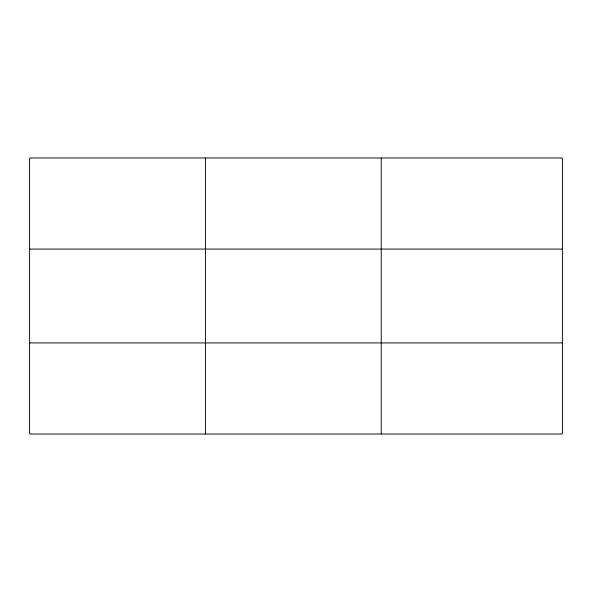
<?xml version="1.0" encoding="UTF-8"?>
<svg xmlns="http://www.w3.org/2000/svg" width="592" height="592" viewBox="0 0 592 592"><rect width="100%" height="100%" fill="white"/><g stroke="black" fill="none" stroke-linecap="round" stroke-linejoin="round"><path stroke-width="0.89" d="M205.424 157.983L205.424 434.017M381.248 157.983L381.248 434.017M562.4 342.923L562.4 434.017L29.6 434.017L29.6 157.983L562.4 157.983L562.4 342.923L29.6 342.923M29.6 249.077L562.4 249.077"/></g></svg>
